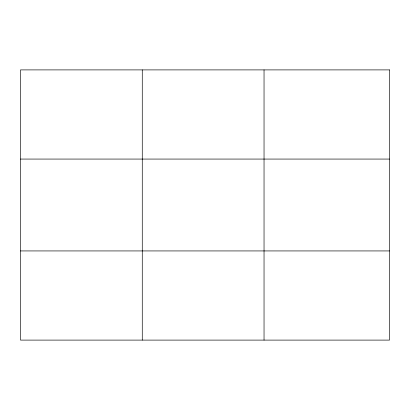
<?xml version="1.0" encoding="UTF-8"?>
<svg xmlns="http://www.w3.org/2000/svg" width="410" height="410" viewBox="0 0 410 410"><rect width="100%" height="100%" fill="white"/><g stroke="black" fill="none" stroke-linecap="round" stroke-linejoin="round"><path stroke-width="0.61" d="M142.27 69.9L142.27 340.1M264.04 69.9L264.04 340.1M20.5 159.065L389.5 159.065M20.5 250.935L389.5 250.935M389.5 69.9L389.5 340.1L20.5 340.1L20.5 69.9L389.5 69.9"/></g></svg>
